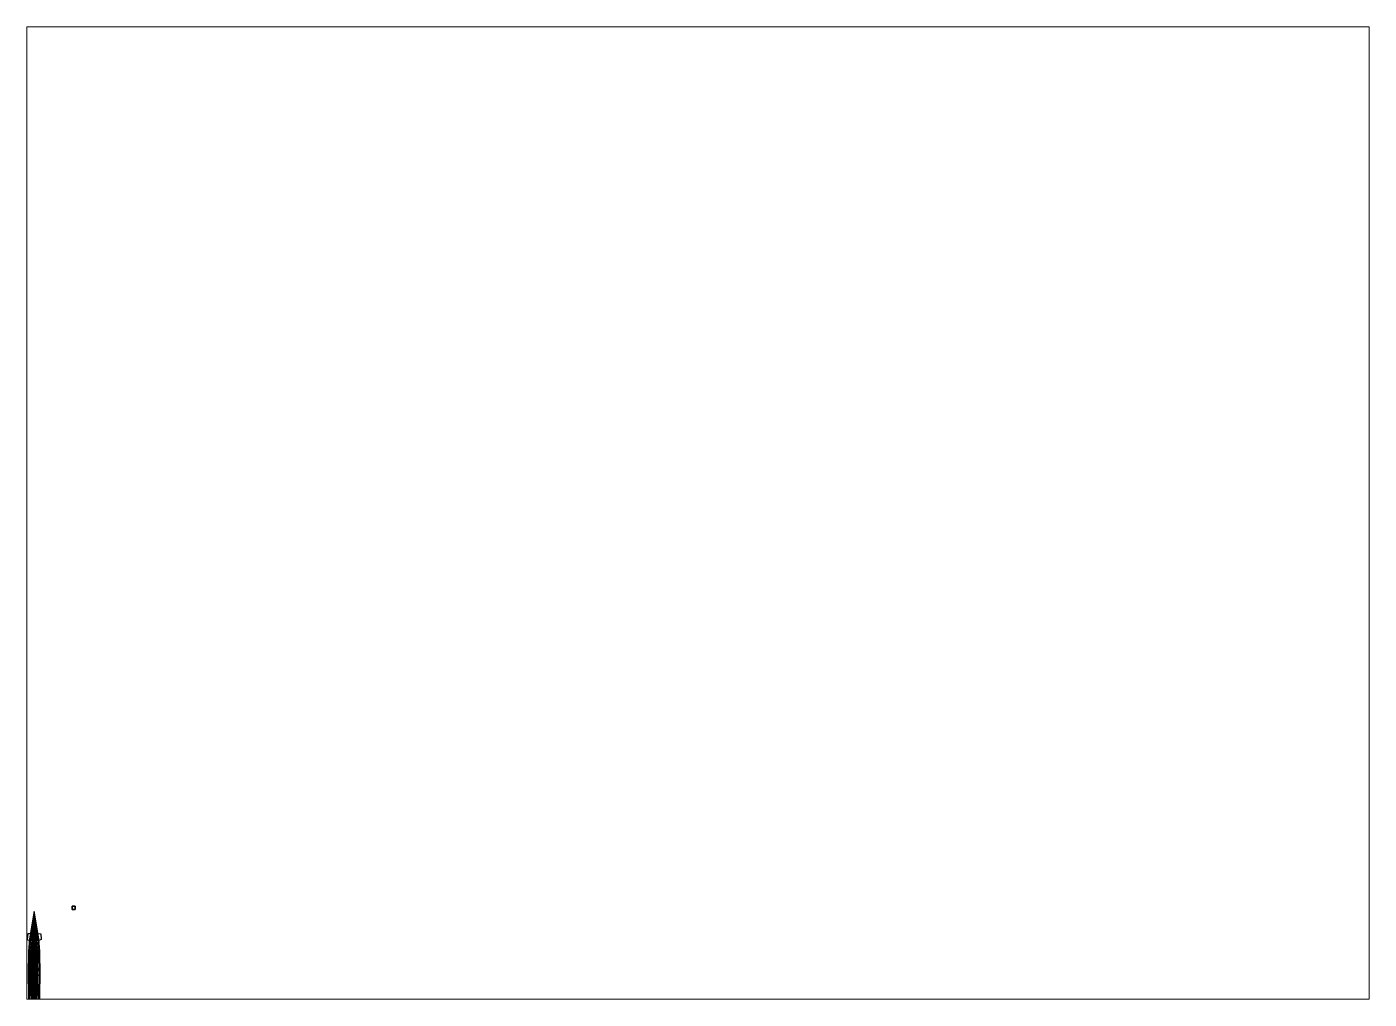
# Paper-space layout 'Layout1' of a CAD drawing. Header units: millimetres. Extents: x 28 to 251, y 20 to 181.
# The model-space entities are those that its viewports show. They can reach past a viewport. Long polylines and large blocks are cut down to what shows.
import ezdxf

# ---------------------------------------------------------------- set-up
doc = ezdxf.new("R2010")
doc.units = ezdxf.units.MM
for name, color, linetype in [('gun', 1, 'Continuous'), ('mount', 2, 'Continuous'), ('sleeve', 5, 'Continuous')]:
    doc.layers.add(name, color=color, linetype=linetype)

msp = doc.modelspace()

# ---------------------------------------------------------------- linework, layer by layer
for points in [[(-1.34, 13.85, -0.67), (-1.16, 13.85), (0, 22.03, -0.67)], [(-1.16, 13.85, -1.34), (-1.34, 13.85, -0.67), (0, 22.03, -0.67)], [(-1.16, 13.85), (-0.67, 13.85, 0.49), (0, 22.03, -0.67)], [(-0.67, 13.85, -1.83), (-1.16, 13.85, -1.34), (0, 22.03, -0.67)], [(0, 22.47, 1.12), (0, 22.03, -0.67), (-1.04, 9.81, 0.42), (-0.75, 9.81, 1.37)], [(0, 22.13, 1.42), (0, 22.47, 1.12), (-0.75, 9.81, 1.37), (-0.56, 9.81, 1.53)], [(-0.67, 13.85, 0.49), (0, 13.85, 0.67), (0, 22.03, -0.67)], [(0, 13.85, -2.01), (-0.67, 13.85, -1.83), (0, 22.03, -0.67)], [(0, 22.13, 1.42), (0, 22.13, 1.42), (-0.56, 9.81, 1.53), (0, 9.81, 1.53)], [(0.56, 9.81, 1.53), (0.75, 9.81, 1.37), (0, 22.47, 1.12), (0, 22.13, 1.42)], [(0.75, 9.81, 1.37), (1.04, 9.81, 0.42), (0, 22.03, -0.67), (0, 22.47, 1.12)], [(0, 9.81, 1.53), (0.56, 9.81, 1.53), (0, 22.13, 1.42)], [(0, 13.85, 0.67), (0.67, 13.85, 0.49), (0, 22.03, -0.67)], [(0.67, 13.85, 0.49), (1.16, 13.85), (0, 22.03, -0.67)], [(1.16, 13.85), (1.34, 13.85, -0.67), (0, 22.03, -0.67)], [(1.34, 13.85, -0.67), (1.16, 13.85, -1.34), (0, 22.03, -0.67)], [(1.16, 13.85, -1.34), (0.67, 13.85, -1.83), (0, 22.03, -0.67)], [(0.67, 13.85, -1.83), (0, 13.85, -2.01), (0, 22.03, -0.67)], [(13, 24.12, 1), (13, 24.12), (12, 24.12), (12, 24.12, 1)], [(13, 24.12), (13, 23.12), (12, 23.12), (12, 24.12)], [(12, 24.12), (12, 23.12), (12, 23.12, 1), (12, 24.12, 1)], [(12, 24.12, 1), (12, 23.12, 1), (13, 23.12, 1), (13, 24.12, 1)], [(12, 23.12, 1), (12, 23.12), (13, 23.12), (13, 23.12, 1)], [(13, 23.12, 1), (13, 23.12), (13, 24.12), (13, 24.12, 1)], [(-0.33, 17.21, 2.52), (-0.34, 17.2, 2.51), (-0.56, 11.21, 2.51), (-0.55, 11.21, 2.52)], [(-0.34, 17.2, 2.51), (-0.33, 17.19, 2.5), (-0.55, 11.21, 2.5), (-0.56, 11.21, 2.51)], [(-0.32, 17.2, 2.51), (-0.33, 17.21, 2.52), (-0.55, 11.21, 2.52), (-0.54, 11.21, 2.51)], [(-0.33, 17.19, 2.5), (-0.32, 17.2, 2.51), (-0.54, 11.21, 2.51), (-0.55, 11.21, 2.5)], [(-0.33, 17.21, 1.46), (-0.34, 17.2, 1.46), (-0.34, 17.2, 2.51), (-0.33, 17.21, 2.52)], [(-0.34, 17.2, 1.46), (-0.33, 17.19, 1.46), (-0.33, 17.19, 2.5), (-0.34, 17.2, 2.51)], [(-0.32, 17.2, 1.46), (-0.33, 17.21, 1.46), (-0.33, 17.21, 2.52), (-0.32, 17.2, 2.51)], [(-0.33, 17.19, 1.46), (-0.32, 17.2, 1.46), (-0.32, 17.2, 2.51), (-0.33, 17.19, 2.5)], [(-0.03, 17.25, 1.46), (-0.06, 17.2, 1.46), (-0.06, 17.2, 2.82), (-0.03, 17.25, 2.82)], [(-0.06, 17.2, 2.82), (0.06, 17.2, 2.82), (0.03, 17.25, 2.82), (-0.03, 17.25, 2.82)], [(-0.06, 17.2, 1.46), (-0.03, 17.15, 1.46), (-0.03, 17.15, 2.82), (-0.06, 17.2, 2.82)], [(-0.03, 17.15, 2.82), (0.03, 17.15, 2.82), (0.06, 17.2, 2.82), (-0.06, 17.2, 2.82)], [(0.03, 17.25, 1.46), (-0.03, 17.25, 1.46), (-0.03, 17.25, 2.82), (0.03, 17.25, 2.82)], [(-0.03, 17.15, 1.46), (0.03, 17.15, 1.46), (0.03, 17.15, 2.82), (-0.03, 17.15, 2.82)], [(0, 20.7, 1.43), (-0.01, 20.7, 1.42), (-0.01, 17.2, 2.77), (0, 17.2, 2.78)], [(-0.01, 20.7, 1.42), (0, 20.7, 1.41), (0, 17.2, 2.76), (-0.01, 17.2, 2.77)], [(0, 17.2, 2.78), (-0.01, 17.2, 2.77), (0.13, 3.31, 5.67), (0.14, 3.31, 5.68)], [(-0.01, 17.2, 2.77), (0, 17.2, 2.76), (0.14, 3.31, 5.66), (0.13, 3.31, 5.67)], [(0.01, 20.7, 1.42), (0, 20.7, 1.43), (0, 17.2, 2.78), (0.01, 17.2, 2.77)], [(0, 20.7, 1.41), (0.01, 20.7, 1.42), (0.01, 17.2, 2.77), (0, 17.2, 2.76)], [(0.01, 17.2, 2.77), (0, 17.2, 2.78), (0.14, 3.31, 5.68), (0.15, 3.31, 5.67)], [(0, 17.2, 2.76), (0.01, 17.2, 2.77), (0.15, 3.31, 5.67), (0.14, 3.31, 5.66)], [(0.06, 17.2, 1.46), (0.03, 17.25, 1.46), (0.03, 17.25, 2.82), (0.06, 17.2, 2.82)], [(0.03, 17.15, 1.46), (0.06, 17.2, 1.46), (0.06, 17.2, 2.82), (0.03, 17.15, 2.82)], [(-2.19, 13.64, -1.25), (-1.24, 13.22, -1.25), (-1.01, 15.47, -1.25), (-2.05, 15.44, -1.25)], [(-1.69, 9.81, -0.75), (-1.46, 9.81, 0.09), (-1.16, 13.85), (-1.34, 13.85, -0.67)], [(-1.46, 9.81, -1.59), (-1.69, 9.81, -0.75), (-1.34, 13.85, -0.67), (-1.16, 13.85, -1.34)], [(-1.46, 9.81, 0.09), (-0.84, 9.81, 0.71), (-0.67, 13.85, 0.49), (-1.16, 13.85)], [(-0.84, 9.81, -2.21), (-1.46, 9.81, -1.59), (-1.16, 13.85, -1.34), (-0.67, 13.85, -1.83)], [(-0.84, 9.81, 0.71), (0, 9.81, 0.94), (0, 13.85, 0.67), (-0.67, 13.85, 0.49)], [(0, 9.81, -2.44), (-0.84, 9.81, -2.21), (-0.67, 13.85, -1.83), (0, 13.85, -2.01)], [(0, 15.98, -1.66), (0, 14.83, -1.98), (-0.3, 9.81, -2.6), (-0.8, 9.81, -2.19)], [(0.3, 9.81, -2.6), (-0.3, 9.81, -2.6), (0, 14.83, -1.98)], [(0.8, 9.81, -2.19), (0.3, 9.81, -2.6), (0, 14.83, -1.98), (0, 15.98, -1.66)], [(0, 9.81, 0.94), (0.85, 9.81, 0.71), (0.67, 13.85, 0.49), (0, 13.85, 0.67)], [(0.85, 9.81, -2.21), (0, 9.81, -2.44), (0, 13.85, -2.01), (0.67, 13.85, -1.83)], [(0.85, 9.81, 0.71), (1.46, 9.81, 0.09), (1.16, 13.85), (0.67, 13.85, 0.49)], [(1.46, 9.81, -1.59), (0.85, 9.81, -2.21), (0.67, 13.85, -1.83), (1.16, 13.85, -1.34)], [(2.19, 13.64, -1.25), (1.24, 13.22, -1.25), (1.01, 15.47, -1.25), (2.05, 15.44, -1.25)], [(1.46, 9.81, 0.09), (1.69, 9.81, -0.75), (1.34, 13.85, -0.67), (1.16, 13.85)], [(1.69, 9.81, -0.75), (1.46, 9.81, -1.59), (1.16, 13.85, -1.34), (1.34, 13.85, -0.67)], [(-1.76, 2.28, -0.86), (-1.52, 2.28, 0.02), (-1.46, 9.81, 0.09), (-1.69, 9.81, -0.75)], [(-1.52, 2.28, -1.74), (-1.76, 2.28, -0.86), (-1.69, 9.81, -0.75), (-1.46, 9.81, -1.59)], [(-1.52, 2.28, 0.02), (-0.88, 2.28, 0.66), (-0.84, 9.81, 0.71), (-1.46, 9.81, 0.09)], [(-0.88, 2.28, -2.38), (-1.52, 2.28, -1.74), (-1.46, 9.81, -1.59), (-0.84, 9.81, -2.21)], [(-0.98, 8.54, 1.55), (-1.13, 7.97, 1.55), (0.98, 8.54, 1.55), (0.56, 8.95, 1.55)], [(-0.98, 8.54, 0.57), (-1.13, 7.97, 0.37), (-1.13, 7.97, 1.55), (-0.98, 8.54, 1.55)], [(-1.13, 7.97, 1.55), (-0.98, 7.41, 1.55), (1.13, 7.97, 1.55), (0.98, 8.54, 1.55)], [(-0.75, 9.81, 1.37), (-1.04, 9.81, 0.42), (-1.04, 2.28, 0.43), (-0.75, 2.28, 1.42)], [(-0.56, 8.95, 1.55), (-0.98, 8.54, 1.55), (0.56, 8.95, 1.55), (0, 9.1, 1.55)], [(-0.56, 8.95, 1.53), (-0.98, 8.54, 0.57), (-0.98, 8.54, 1.55), (-0.56, 8.95, 1.55)], [(0, 2.28, -2.62), (-0.88, 2.28, -2.38), (-0.84, 9.81, -2.21), (0, 9.81, -2.44)], [(-0.55, 11.21, 2.52), (-0.56, 11.21, 2.51), (-0.83, 5.22, 2.51), (-0.82, 5.22, 2.52)], [(-0.56, 11.21, 2.51), (-0.55, 11.21, 2.5), (-0.82, 5.22, 2.5), (-0.83, 5.22, 2.51)], [(-0.54, 11.21, 2.51), (-0.55, 11.21, 2.52), (-0.82, 5.22, 2.52), (-0.81, 5.22, 2.51)], [(-0.55, 11.21, 2.5), (-0.54, 11.21, 2.51), (-0.81, 5.22, 2.51), (-0.82, 5.22, 2.5)], [(-0.8, 9.81, -2.19), (-0.3, 9.81, -2.6), (-0.18, 2.28, -2.91), (-0.65, 2.28, -2.28)], [(-0.56, 9.81, 1.53), (-0.75, 9.81, 1.37), (-0.75, 2.28, 1.42), (-0.56, 2.28, 1.58)], [(-0.55, 11.22, 1.51), (-0.56, 11.21, 1.51), (-0.56, 11.21, 2.51), (-0.55, 11.22, 2.51)], [(-0.56, 11.21, 1.51), (-0.55, 11.2, 1.51), (-0.55, 11.2, 2.51), (-0.56, 11.21, 2.51)], [(0, 9.81, 1.53), (-0.56, 9.81, 1.53), (-0.56, 2.28, 1.58), (0, 2.28, 1.58)], [(0, 9.1, 1.53), (-0.56, 8.95, 1.53), (-0.56, 8.95, 1.55), (0, 9.1, 1.55)], [(-0.54, 11.21, 1.51), (-0.55, 11.22, 1.51), (-0.55, 11.22, 2.51), (-0.54, 11.21, 2.51)], [(-0.55, 11.2, 1.51), (-0.54, 11.21, 1.51), (-0.54, 11.21, 2.51), (-0.55, 11.2, 2.51)], [(0.18, 2.28, -2.91), (-0.18, 2.28, -2.91), (-0.3, 9.81, -2.6), (0.3, 9.81, -2.6)], [(0, 2.28, 1.58), (0.56, 2.28, 1.58), (0.56, 9.81, 1.53), (0, 9.81, 1.53)], [(0.88, 2.28, -2.38), (0, 2.28, -2.62), (0, 9.81, -2.44), (0.85, 9.81, -2.21)], [(0.56, 8.95, 1.53), (0, 9.1, 1.53), (0, 9.1, 1.55), (0.56, 8.95, 1.55)], [(0.65, 2.28, -2.28), (0.18, 2.28, -2.91), (0.3, 9.81, -2.6), (0.8, 9.81, -2.19)], [(0.56, 2.28, 1.58), (0.75, 2.28, 1.42), (0.75, 9.81, 1.37), (0.56, 9.81, 1.53)], [(0.98, 8.54, 0.57), (0.56, 8.95, 1.53), (0.56, 8.95, 1.55), (0.98, 8.54, 1.55)], [(0.75, 2.28, 1.42), (1.04, 2.28, 0.43), (1.04, 9.81, 0.42), (0.75, 9.81, 1.37)], [(0.88, 2.28, 0.66), (1.52, 2.28, 0.02), (1.46, 9.81, 0.09), (0.85, 9.81, 0.71)], [(1.52, 2.28, -1.74), (0.88, 2.28, -2.38), (0.85, 9.81, -2.21), (1.46, 9.81, -1.59)], [(1.13, 7.97, 0.37), (0.98, 8.54, 0.57), (0.98, 8.54, 1.55), (1.13, 7.97, 1.55)], [(1.52, 2.28, 0.02), (1.76, 2.28, -0.86), (1.69, 9.81, -0.75), (1.46, 9.81, 0.09)], [(1.76, 2.28, -0.86), (1.52, 2.28, -1.74), (1.46, 9.81, -1.59), (1.69, 9.81, -0.75)], [(-1.13, 7.97, 0.37), (-0.98, 7.41, 0.55), (-0.98, 7.41, 1.55), (-1.13, 7.97, 1.55)], [(-0.97, 5.17, 0.6), (-1.1, 4.44, 0.37), (-0.9, 4.44, 3.55), (-0.79, 5.17, 3.55)], [(-1.1, 4.44, 0.37), (-1.1, 4.08, 0.37), (-0.9, 4.08, 3.55), (-0.9, 4.44, 3.55)], [(-0.98, 7.41, 1.55), (-0.56, 6.99, 1.55), (0.98, 7.41, 1.55), (1.13, 7.97, 1.55)], [(-0.98, 7.41, 0.55), (-0.56, 6.99, 1.54), (-0.56, 6.99, 1.55), (-0.98, 7.41, 1.55)], [(-0.66, 5.77, 1.47), (-0.97, 5.17, 0.6), (-0.79, 5.17, 3.55), (-0.54, 5.72, 3.55)], [(-0.79, 5.17, 3.55), (-0.9, 4.44, 3.55), (-0.78, 4.44, 4.74), (-0.68, 5.17, 4.74)], [(-0.9, 4.44, 3.55), (-0.9, 4.08, 3.55), (-0.78, 4.08, 4.57), (-0.74, 4.44, 5.13)], [(-0.54, 5.72, 3.55), (-0.79, 5.17, 3.55), (-0.68, 5.17, 4.74), (-0.49, 5.69, 4.74)], [(-0.68, 5.17, 4.74), (-0.78, 4.44, 4.74), (-0.74, 4.44, 5.13), (-0.64, 5.17, 5.13)], [(-0.78, 4.08, 4.57), (0.78, 4.08, 4.57), (0.74, 4.44, 5.13), (-0.74, 4.44, 5.13)], [(-0.74, 4.44, 5.13), (0.74, 4.44, 5.13), (0.64, 5.17, 5.13), (-0.64, 5.17, 5.13)], [(-0.49, 5.69, 4.74), (-0.68, 5.17, 4.74), (-0.64, 5.17, 5.13), (-0.42, 5.69, 5.13)], [(-0.19, 6.36, 1.55), (-0.66, 5.77, 1.47), (-0.54, 5.72, 3.55), (-0.18, 6.25, 3.55)], [(-0.64, 5.17, 5.13), (0.64, 5.17, 5.13), (0.42, 5.69, 5.13), (-0.42, 5.69, 5.13)], [(-0.56, 6.99, 1.55), (0, 6.84, 1.55), (0.56, 6.99, 1.55), (0.98, 7.41, 1.55)], [(-0.56, 6.99, 1.54), (0, 6.84, 1.54), (0, 6.84, 1.55), (-0.56, 6.99, 1.55)], [(-0.18, 6.25, 3.55), (-0.54, 5.72, 3.55), (-0.49, 5.69, 4.74), (-0.17, 6.14, 4.74)], [(-0.17, 6.14, 4.74), (-0.49, 5.69, 4.74), (-0.42, 5.69, 5.13), (-0.17, 5.93, 5.13)], [(-0.42, 5.69, 5.13), (0.42, 5.69, 5.13), (0.17, 5.93, 5.13), (-0.17, 5.93, 5.13)], [(-0.18, 6.25, 3.55), (0, 6.25, 3.55), (0, 6.37, 1.55), (-0.19, 6.36, 1.55)], [(-0.17, 6.14, 4.74), (0, 6.14, 4.74), (0, 6.25, 3.55), (-0.18, 6.25, 3.55)], [(-0.17, 5.93, 5.13), (0, 5.93, 5.13), (0, 6.14, 4.74), (-0.17, 6.14, 4.74)], [(0, 6.84, 1.54), (0.56, 6.99, 1.54), (0.56, 6.99, 1.55), (0, 6.84, 1.55)], [(0, 6.25, 3.55), (0.18, 6.25, 3.55), (0.19, 6.36, 1.55), (0, 6.37, 1.55)], [(0, 6.14, 4.74), (0.17, 6.14, 4.74), (0.18, 6.25, 3.55), (0, 6.25, 3.55)], [(0, 5.93, 5.13), (0.17, 5.93, 5.13), (0.17, 6.14, 4.74), (0, 6.14, 4.74)], [(0.17, 6.14, 4.74), (0.49, 5.69, 4.74), (0.54, 5.72, 3.55), (0.18, 6.25, 3.55)], [(0.17, 5.93, 5.13), (0.42, 5.69, 5.13), (0.49, 5.69, 4.74), (0.17, 6.14, 4.74)], [(0.18, 6.25, 3.55), (0.54, 5.72, 3.55), (0.66, 5.77, 1.47), (0.19, 6.36, 1.55)], [(0.42, 5.69, 5.13), (0.64, 5.17, 5.13), (0.68, 5.17, 4.74), (0.49, 5.69, 4.74)], [(0.49, 5.69, 4.74), (0.68, 5.17, 4.74), (0.79, 5.17, 3.55), (0.54, 5.72, 3.55)], [(0.54, 5.72, 3.55), (0.79, 5.17, 3.55), (0.97, 5.17, 0.6), (0.66, 5.77, 1.47)], [(0.56, 6.99, 1.54), (0.98, 7.41, 0.55), (0.98, 7.41, 1.55), (0.56, 6.99, 1.55)], [(0.64, 5.17, 5.13), (0.74, 4.44, 5.13), (0.78, 4.44, 4.74), (0.68, 5.17, 4.74)], [(0.68, 5.17, 4.74), (0.78, 4.44, 4.74), (0.9, 4.44, 3.55), (0.79, 5.17, 3.55)], [(0.74, 4.44, 5.13), (0.78, 4.08, 4.57), (0.9, 4.08, 3.55), (0.9, 4.44, 3.55)], [(0.79, 5.17, 3.55), (0.9, 4.44, 3.55), (1.1, 4.44, 0.37), (0.97, 5.17, 0.6)], [(0.9, 4.44, 3.55), (0.9, 4.08, 3.55), (1.1, 4.08, 0.37), (1.1, 4.44, 0.37)], [(0.98, 7.41, 0.55), (1.13, 7.97, 0.37), (1.13, 7.97, 1.55), (0.98, 7.41, 1.55)], [(-1.72, -3.25, -0.77), (-1.49, -3.25, 0.09), (-1.52, 2.28, 0.02), (-1.76, 2.28, -0.86)], [(-1.49, -3.25, -1.63), (-1.72, -3.25, -0.77), (-1.76, 2.28, -0.86), (-1.52, 2.28, -1.74)], [(-1.49, -3.25, 0.09), (-0.86, -3.25, 0.72), (-0.88, 2.28, 0.66), (-1.52, 2.28, 0.02)], [(-0.86, -3.25, -2.26), (-1.49, -3.25, -1.63), (-1.52, 2.28, -1.74), (-0.88, 2.28, -2.38)], [(-1.1, 4.08, 0.37), (-1.01, 2.81, 0.46), (-0.77, 2.81, 3.55), (-0.9, 4.08, 3.55)], [(-0.75, 2.28, 1.42), (-1.04, 2.28, 0.43), (-1.06, -3.25, 0.42), (-0.83, -3.25, 1.41)], [(-1.01, 2.81, 0.46), (-0.8, 1.54, 1.27), (-0.51, 1.54, 3.55), (-0.77, 2.81, 3.55)], [(-0.9, 4.08, 3.55), (-0.77, 2.81, 3.55), (-0.71, 2.81, 4.57), (-0.78, 4.08, 4.57)], [(0, -3.25, -2.49), (-0.86, -3.25, -2.26), (-0.88, 2.28, -2.38), (0, 2.28, -2.62)], [(-0.56, 2.28, 1.58), (-0.75, 2.28, 1.42), (-0.83, -3.25, 1.41), (-0.56, -3.25, 1.55)], [(-0.8, 1.54, 1.27), (-0.33, 0.15, 1.55), (-0.12, 0.26, 3.55), (-0.51, 1.54, 3.55)], [(-0.71, 2.81, 4.57), (0.71, 2.81, 4.57), (0.78, 4.08, 4.57), (-0.78, 4.08, 4.57)], [(-0.51, 1.54, 3.55), (0.51, 1.54, 3.55), (0.77, 2.81, 3.55), (-0.77, 2.81, 3.55)], [(-0.77, 2.81, 3.55), (0.77, 2.81, 3.55), (0.71, 2.81, 4.57), (-0.71, 2.81, 4.57)], [(-0.65, 2.28, -2.28), (-0.18, 2.28, -2.91), (-0.25, -3.25, -2.8), (-0.62, -3.25, -2.3)], [(0.62, 3.99, 9.29), (0.62, 4.04, 9.24), (-0.62, 4.04, 9.24), (-0.62, 3.99, 9.29)], [(0.62, 4.04, 9.24), (0.62, 3.99, 9.19), (-0.62, 3.99, 9.19), (-0.62, 4.04, 9.24)], [(-0.62, 3.94, 9.24), (-0.62, 3.99, 9.29), (-0.62, 4.04, 9.24), (-0.62, 3.99, 9.19)], [(0.62, 3.99, 9.19), (0.62, 3.94, 9.24), (-0.62, 3.94, 9.24), (-0.62, 3.99, 9.19)], [(0.62, 3.94, 9.24), (0.62, 3.99, 9.29), (-0.62, 3.99, 9.29), (-0.62, 3.94, 9.24)], [(0, 2.28, 1.58), (-0.56, 2.28, 1.58), (-0.56, -3.25, 1.55), (0, -3.25, 1.57)], [(-0.12, 0.26, 3.55), (0.13, 0.26, 3.55), (0.51, 1.54, 3.55), (-0.51, 1.54, 3.55)], [(-0.33, 0.15, 1.55), (0, -0.14, 1.55), (0, 0.26, 3.55), (-0.12, 0.26, 3.55)], [(0.25, -3.25, -2.8), (-0.25, -3.25, -2.8), (-0.18, 2.28, -2.91), (0.18, 2.28, -2.91)], [(-0.07, 4.07, 4.57), (-0.1, 3.58, 4.57), (-0.06, 3.66, 5.7), (-0.06, 4, 5.7)], [(-0.06, 3.66, 5.7), (-0.1, 3.58, 4.57), (0, 3.41, 4.57), (0, 3.54, 5.7)], [(0, 4.11, 5.7), (0, 4.19, 4.57), (-0.07, 4.07, 4.57), (-0.06, 4, 5.7)], [(-0.06, 4, 5.7), (-0.06, 3.66, 5.7), (0, 3.54, 5.7), (0, 4.11, 5.7)], [(-0.03, 4.04, 5.7), (-0.06, 3.99, 5.7), (-0.06, 3.99, 9.24), (-0.03, 4.04, 9.24)], [(-0.06, 3.99, 9.24), (0.06, 3.99, 9.24), (0.03, 4.04, 9.24), (-0.03, 4.04, 9.24)], [(-0.06, 3.99, 5.7), (-0.03, 3.94, 5.7), (-0.03, 3.94, 9.24), (-0.06, 3.99, 9.24)], [(-0.03, 3.94, 9.24), (0.03, 3.94, 9.24), (0.06, 3.99, 9.24), (-0.06, 3.99, 9.24)], [(-0.03, 3.78, 5.7), (-0.06, 3.73, 5.7), (-0.06, 3.73, 7.64), (-0.03, 3.78, 7.64)], [(-0.06, 3.73, 7.64), (0.06, 3.73, 7.64), (0.03, 3.78, 7.64), (-0.03, 3.78, 7.64)], [(-0.06, 3.73, 5.7), (-0.03, 3.68, 5.7), (-0.03, 3.68, 7.64), (-0.06, 3.73, 7.64)], [(-0.03, 3.68, 7.64), (0.03, 3.68, 7.64), (0.06, 3.73, 7.64), (-0.06, 3.73, 7.64)], [(0, 4.04, 9.24), (-0.05, 3.99, 9.24), (-0.05, 3.99, 9.85), (0, 4.04, 9.85)], [(-0.05, 3.99, 9.85), (0, 3.94, 9.85), (0.05, 3.99, 9.85), (0, 4.04, 9.85)], [(-0.05, 3.99, 9.24), (0, 3.94, 9.24), (0, 3.94, 9.85), (-0.05, 3.99, 9.85)], [(0.03, 4.04, 5.7), (-0.03, 4.04, 5.7), (-0.03, 4.04, 9.24), (0.03, 4.04, 9.24)], [(-0.03, 3.94, 5.7), (0.03, 3.94, 5.7), (0.03, 3.94, 9.24), (-0.03, 3.94, 9.24)], [(0.03, 3.78, 5.7), (-0.03, 3.78, 5.7), (-0.03, 3.78, 7.64), (0.03, 3.78, 7.64)], [(-0.03, 3.68, 5.7), (0.03, 3.68, 5.7), (0.03, 3.68, 7.64), (-0.03, 3.68, 7.64)], [(0.14, 3.31, 5.68), (0.13, 3.31, 5.67), (-0.01, -16.41, 2.1), (0, -16.41, 2.11)], [(0.13, 3.31, 5.67), (0.14, 3.31, 5.66), (0, -16.41, 2.09), (-0.01, -16.41, 2.1)], [(0.06, 4, 5.7), (0.07, 4.07, 4.57), (0, 4.19, 4.57), (0, 4.11, 5.7)], [(0, 4.11, 5.7), (0, 3.54, 5.7), (0.06, 3.66, 5.7), (0.06, 4, 5.7)], [(0.05, 3.99, 9.24), (0, 4.04, 9.24), (0, 4.04, 9.85), (0.05, 3.99, 9.85)], [(0, 3.94, 9.24), (0.05, 3.99, 9.24), (0.05, 3.99, 9.85), (0, 3.94, 9.85)], [(0, 3.54, 5.7), (0, 3.41, 4.57), (0.1, 3.58, 4.57), (0.06, 3.66, 5.7)], [(0.15, 3.31, 5.67), (0.14, 3.31, 5.68), (0, -16.41, 2.11), (0.01, -16.41, 2.1)], [(0.14, 3.31, 5.66), (0.15, 3.31, 5.67), (0.01, -16.41, 2.1), (0, -16.41, 2.09)], [(0, -3.25, 1.57), (0.56, -3.25, 1.55), (0.56, 2.28, 1.58), (0, 2.28, 1.58)], [(0.86, -3.25, -2.26), (0, -3.25, -2.49), (0, 2.28, -2.62), (0.88, 2.28, -2.38)], [(0, -0.14, 1.55), (0.33, 0.15, 1.55), (0.13, 0.26, 3.55), (0, 0.26, 3.55)], [(0.06, 3.99, 5.7), (0.03, 4.04, 5.7), (0.03, 4.04, 9.24), (0.06, 3.99, 9.24)], [(0.03, 3.94, 5.7), (0.06, 3.99, 5.7), (0.06, 3.99, 9.24), (0.03, 3.94, 9.24)], [(0.06, 3.73, 5.7), (0.03, 3.78, 5.7), (0.03, 3.78, 7.64), (0.06, 3.73, 7.64)], [(0.03, 3.68, 5.7), (0.06, 3.73, 5.7), (0.06, 3.73, 7.64), (0.03, 3.68, 7.64)], [(0.06, 3.66, 5.7), (0.1, 3.58, 4.57), (0.07, 4.07, 4.57), (0.06, 4, 5.7)], [(0.11, 3.36, 4.57), (0.08, 3.31, 4.57), (0.08, 3.31, 5.84), (0.11, 3.36, 5.84)], [(0.08, 3.31, 5.84), (0.2, 3.31, 5.84), (0.17, 3.36, 5.84), (0.11, 3.36, 5.84)], [(0.08, 3.31, 4.57), (0.11, 3.26, 4.57), (0.11, 3.26, 5.84), (0.08, 3.31, 5.84)], [(0.11, 3.26, 5.84), (0.17, 3.26, 5.84), (0.2, 3.31, 5.84), (0.08, 3.31, 5.84)], [(0.17, 3.36, 4.57), (0.11, 3.36, 4.57), (0.11, 3.36, 5.84), (0.17, 3.36, 5.84)], [(0.11, 3.26, 4.57), (0.17, 3.26, 4.57), (0.17, 3.26, 5.84), (0.11, 3.26, 5.84)], [(0.51, 1.54, 3.55), (0.13, 0.26, 3.55), (0.33, 0.15, 1.55), (0.8, 1.54, 1.27)], [(0.2, 3.31, 4.57), (0.17, 3.36, 4.57), (0.17, 3.36, 5.84), (0.2, 3.31, 5.84)], [(0.17, 3.26, 4.57), (0.2, 3.31, 4.57), (0.2, 3.31, 5.84), (0.17, 3.26, 5.84)], [(0.62, -3.25, -2.3), (0.25, -3.25, -2.8), (0.18, 2.28, -2.91), (0.65, 2.28, -2.28)], [(0.77, 2.81, 3.55), (0.51, 1.54, 3.55), (0.8, 1.54, 1.27), (1.01, 2.81, 0.46)], [(0.56, -3.25, 1.55), (0.83, -3.25, 1.41), (0.75, 2.28, 1.42), (0.56, 2.28, 1.58)], [(0.62, 3.99, 9.19), (0.62, 4.04, 9.24), (0.62, 3.99, 9.29), (0.62, 3.94, 9.24)], [(0.78, 4.08, 4.57), (0.71, 2.81, 4.57), (0.77, 2.81, 3.55), (0.9, 4.08, 3.55)], [(0.83, -3.25, 1.41), (1.06, -3.25, 0.42), (1.04, 2.28, 0.43), (0.75, 2.28, 1.42)], [(0.9, 4.08, 3.55), (0.77, 2.81, 3.55), (1.01, 2.81, 0.46), (1.1, 4.08, 0.37)], [(0.86, -3.25, 0.72), (1.49, -3.25, 0.09), (1.52, 2.28, 0.02), (0.88, 2.28, 0.66)], [(1.49, -3.25, -1.63), (0.86, -3.25, -2.26), (0.88, 2.28, -2.38), (1.52, 2.28, -1.74)], [(1.49, -3.25, 0.09), (1.72, -3.25, -0.77), (1.76, 2.28, -0.86), (1.52, 2.28, 0.02)], [(1.72, -3.25, -0.77), (1.49, -3.25, -1.63), (1.52, 2.28, -1.74), (1.76, 2.28, -0.86)], [(-1.72, -5.68, -0.78), (-1.49, -5.68, 0.08), (-1.49, -3.25, 0.09), (-1.72, -3.25, -0.77)], [(-1.49, -5.68, -1.64), (-1.72, -5.68, -0.78), (-1.72, -3.25, -0.77), (-1.49, -3.25, -1.63)], [(-1.49, -5.68, 0.08), (-0.86, -5.68, 0.71), (-0.86, -3.25, 0.72), (-1.49, -3.25, 0.09)], [(-0.86, -5.68, -2.27), (-1.49, -5.68, -1.64), (-1.49, -3.25, -1.63), (-0.86, -3.25, -2.26)], [(-0.83, -3.25, 1.41), (-1.06, -3.25, 0.42), (-0.97, -5.68, 0.5), (-0.7, -5.68, 1.4)], [(0, -5.68, -2.5), (-0.86, -5.68, -2.27), (-0.86, -3.25, -2.26), (0, -3.25, -2.49)], [(-0.56, -3.25, 1.55), (-0.83, -3.25, 1.41), (-0.7, -5.68, 1.4), (-0.56, -5.68, 1.54)], [(-0.62, -3.25, -2.3), (-0.25, -3.25, -2.8), (-0.34, -5.68, -2.72), (-0.65, -5.68, -2.32)], [(-0.55, -0.59, 1.57), (-0.56, -0.6, 1.57), (-0.56, -0.6, 2.51), (-0.55, -0.59, 2.52)], [(-0.55, -0.59, 2.52), (-0.56, -0.6, 2.51), (-0.51, -6.02, 2.55), (-0.5, -6.02, 2.56)], [(-0.56, -0.6, 1.57), (-0.55, -0.61, 1.57), (-0.55, -0.61, 2.5), (-0.56, -0.6, 2.51)], [(-0.56, -0.6, 2.51), (-0.55, -0.61, 2.5), (-0.5, -6.02, 2.54), (-0.51, -6.02, 2.55)], [(0, -3.25, 1.57), (-0.56, -3.25, 1.55), (-0.56, -5.68, 1.54), (0, -5.68, 1.56)], [(-0.54, -0.6, 1.57), (-0.55, -0.59, 1.57), (-0.55, -0.59, 2.52), (-0.54, -0.6, 2.51)], [(-0.54, -0.6, 2.51), (-0.55, -0.59, 2.52), (-0.5, -6.02, 2.56), (-0.49, -6.02, 2.55)], [(-0.55, -0.61, 1.57), (-0.54, -0.6, 1.57), (-0.54, -0.6, 2.51), (-0.55, -0.61, 2.5)], [(-0.55, -0.61, 2.5), (-0.54, -0.6, 2.51), (-0.49, -6.02, 2.55), (-0.5, -6.02, 2.54)], [(0.34, -5.68, -2.72), (-0.34, -5.68, -2.72), (-0.25, -3.25, -2.8), (0.25, -3.25, -2.8)], [(0, -5.68, 1.56), (0.56, -5.68, 1.54), (0.56, -3.25, 1.55), (0, -3.25, 1.57)], [(0.86, -5.68, -2.27), (0, -5.68, -2.5), (0, -3.25, -2.49), (0.86, -3.25, -2.26)], [(0.65, -5.68, -2.32), (0.34, -5.68, -2.72), (0.25, -3.25, -2.8), (0.62, -3.25, -2.3)], [(0.56, -5.68, 1.54), (0.7, -5.68, 1.4), (0.83, -3.25, 1.41), (0.56, -3.25, 1.55)], [(0.7, -5.68, 1.4), (0.97, -5.68, 0.5), (1.06, -3.25, 0.42), (0.83, -3.25, 1.41)], [(0.86, -5.68, 0.71), (1.49, -5.68, 0.08), (1.49, -3.25, 0.09), (0.86, -3.25, 0.72)], [(1.49, -5.68, -1.64), (0.86, -5.68, -2.27), (0.86, -3.25, -2.26), (1.49, -3.25, -1.63)], [(1.49, -5.68, 0.08), (1.72, -5.68, -0.78), (1.72, -3.25, -0.77), (1.49, -3.25, 0.09)], [(1.72, -5.68, -0.78), (1.49, -5.68, -1.64), (1.49, -3.25, -1.63), (1.72, -3.25, -0.77)], [(-1.32, -14.82, -0.51), (-1.14, -14.82, 0.15), (-1.49, -5.68, 0.08), (-1.72, -5.68, -0.78)], [(-1.14, -14.82, -1.17), (-1.32, -14.82, -0.51), (-1.72, -5.68, -0.78), (-1.49, -5.68, -1.64)], [(-1.14, -14.82, 0.15), (-0.66, -14.82, 0.63), (-0.86, -5.68, 0.71), (-1.49, -5.68, 0.08)], [(-0.66, -14.82, -1.65), (-1.14, -14.82, -1.17), (-1.49, -5.68, -1.64), (-0.86, -5.68, -2.27)], [(-0.7, -5.68, 1.4), (-0.97, -5.68, 0.5), (-0.97, -14.1, 0.32), (-0.7, -14.1, 1.4)], [(0, -14.82, -1.83), (-0.66, -14.82, -1.65), (-0.86, -5.68, -2.27), (0, -5.68, -2.5)], [(-0.56, -5.68, 1.54), (-0.7, -5.68, 1.4), (-0.7, -14.1, 1.4), (-0.56, -14.1, 1.54)], [(-0.65, -5.68, -2.32), (-0.34, -5.68, -2.72), (0, -14.5, -1.93), (0, -14.82, -1.83)], [(0, -5.68, 1.56), (-0.56, -5.68, 1.54), (-0.56, -14.1, 1.54), (0, -14.1, 1.56)], [(-0.5, -6.01, 1.55), (-0.51, -6.02, 1.55), (-0.51, -6.02, 2.55), (-0.5, -6.01, 2.55)], [(-0.51, -6.02, 1.55), (-0.5, -6.03, 1.55), (-0.5, -6.03, 2.55), (-0.51, -6.02, 2.55)], [(-0.5, -6.02, 2.56), (-0.51, -6.02, 2.55), (-0.51, -13.85, 2.3), (-0.5, -13.86, 2.31)], [(-0.51, -6.02, 2.55), (-0.5, -6.02, 2.54), (-0.5, -13.84, 2.29), (-0.51, -13.85, 2.3)], [(-0.49, -6.02, 1.55), (-0.5, -6.01, 1.55), (-0.5, -6.01, 2.55), (-0.49, -6.02, 2.55)], [(-0.5, -6.03, 1.55), (-0.49, -6.02, 1.55), (-0.49, -6.02, 2.55), (-0.5, -6.03, 2.55)], [(-0.49, -6.02, 2.55), (-0.5, -6.02, 2.56), (-0.5, -13.86, 2.31), (-0.49, -13.85, 2.3)], [(-0.5, -6.02, 2.54), (-0.49, -6.02, 2.55), (-0.49, -13.85, 2.3), (-0.5, -13.84, 2.29)], [(0, -14.5, -1.93), (0, -14.5, -1.93), (-0.34, -5.68, -2.72), (0.34, -5.68, -2.72)], [(0, -14.1, 1.56), (0.56, -14.1, 1.54), (0.56, -5.68, 1.54), (0, -5.68, 1.56)], [(0, -14.82, -1.83), (0, -14.5, -1.93), (0.34, -5.68, -2.72), (0.65, -5.68, -2.32)], [(0.66, -14.82, -1.65), (0, -14.82, -1.83), (0, -5.68, -2.5), (0.86, -5.68, -2.27)], [(0.56, -14.1, 1.54), (0.7, -14.1, 1.4), (0.7, -5.68, 1.4), (0.56, -5.68, 1.54)], [(0.66, -14.82, 0.63), (1.14, -14.82, 0.15), (1.49, -5.68, 0.08), (0.86, -5.68, 0.71)], [(1.14, -14.82, -1.17), (0.66, -14.82, -1.65), (0.86, -5.68, -2.27), (1.49, -5.68, -1.64)], [(0.7, -14.1, 1.4), (0.97, -14.1, 0.32), (0.97, -5.68, 0.5), (0.7, -5.68, 1.4)], [(1.14, -14.82, 0.15), (1.32, -14.82, -0.51), (1.72, -5.68, -0.78), (1.49, -5.68, 0.08)], [(1.32, -14.82, -0.51), (1.14, -14.82, -1.17), (1.49, -5.68, -1.64), (1.72, -5.68, -0.78)]]:
    msp.add_3dface(points)
at = {"layer": 'gun'}
for points in [[(-0.02, 9.39, 3), (-0.04, 9.39, 2.97), (-0.06, 8.05, 2.97), (-0.03, 8.05, 3.02)], [(-0.04, 9.39, 2.97), (-0.02, 9.39, 2.94), (-0.03, 8.05, 2.92), (-0.06, 8.05, 2.97)], [(0.04, 9.39, 2.97), (-0.04, 9.39, 2.97), (-0.02, 9.39, 3), (0.02, 9.39, 3)], [(0.02, 9.39, 2.94), (-0.02, 9.39, 2.94), (-0.04, 9.39, 2.97), (0.04, 9.39, 2.97)], [(0.02, 9.39, 3), (-0.02, 9.39, 3), (-0.03, 8.05, 3.02), (0.03, 8.05, 3.02)], [(-0.02, 9.39, 2.94), (0.02, 9.39, 2.94), (0.03, 8.05, 2.92), (-0.03, 8.05, 2.92)], [(0.04, 9.39, 2.97), (0.02, 9.39, 3), (0.03, 8.05, 3.02), (0.06, 8.05, 2.97)], [(0.02, 9.39, 2.94), (0.04, 9.39, 2.97), (0.06, 8.05, 2.97), (0.03, 8.05, 2.92)], [(-0.09, 7.06, 2.77), (-0.09, 6.94, 2.77), (-0.09, 6.94, 3.03), (-0.09, 7.06, 3.03)], [(0.09, 7.06, 3.03), (0.09, 7.06, 2.77), (-0.09, 7.06, 2.77), (-0.09, 7.06, 3.03)], [(0.09, 7.06, 2.77), (0.09, 6.94, 2.77), (-0.09, 6.94, 2.77), (-0.09, 7.06, 2.77)], [(0.07, 7.16, 3.16), (0.07, 7.16, 2.77), (-0.07, 7.16, 2.77), (-0.07, 7.16, 3.16)], [(-0.07, 7.16, 2.77), (-0.07, 7.06, 2.77), (-0.07, 7.06, 3.16), (-0.07, 7.16, 3.16)], [(0.07, 7.16, 2.77), (0.07, 7.06, 2.77), (-0.07, 7.06, 2.77), (-0.07, 7.16, 2.77)], [(-0.07, 7.16, 3.16), (-0.07, 7.06, 3.16), (0.07, 7.06, 3.16), (0.07, 7.16, 3.16)], [(-0.07, 7.06, 3.16), (-0.07, 7.06, 3.03), (0.07, 7.06, 3.03), (0.07, 7.06, 3.16)], [(-0.03, 8.05, 3.02), (-0.06, 8.05, 2.97), (-0.06, 7.16, 2.97), (-0.03, 7.16, 3.02)], [(-0.06, 8.05, 2.97), (-0.03, 8.05, 2.92), (-0.03, 7.16, 2.92), (-0.06, 7.16, 2.97)], [(0.03, 8.05, 3.02), (-0.03, 8.05, 3.02), (-0.03, 7.16, 3.02), (0.03, 7.16, 3.02)], [(-0.03, 8.05, 2.92), (0.03, 8.05, 2.92), (0.03, 7.16, 2.92), (-0.03, 7.16, 2.92)], [(0, 7.91, 2.88), (-0.03, 7.91, 2.85), (-0.03, 7.16, 2.85), (0, 7.16, 2.88)], [(-0.03, 7.91, 2.85), (0, 7.91, 2.82), (0, 7.16, 2.82), (-0.03, 7.16, 2.85)], [(0, 7.91, 3.12), (-0.03, 7.91, 3.09), (-0.03, 7.16, 3.09), (0, 7.16, 3.12)], [(-0.03, 7.91, 3.09), (0, 7.91, 3.06), (0, 7.16, 3.06), (-0.03, 7.16, 3.09)], [(0.03, 7.91, 2.85), (0, 7.91, 2.88), (0, 7.16, 2.88), (0.03, 7.16, 2.85)], [(0, 7.91, 2.82), (0.03, 7.91, 2.85), (0.03, 7.16, 2.85), (0, 7.16, 2.82)], [(0.03, 7.91, 3.09), (0, 7.91, 3.12), (0, 7.16, 3.12), (0.03, 7.16, 3.09)], [(0, 7.91, 3.06), (0.03, 7.91, 3.09), (0.03, 7.16, 3.09), (0, 7.16, 3.06)], [(0.06, 8.05, 2.97), (0.03, 8.05, 3.02), (0.03, 7.16, 3.02), (0.06, 7.16, 2.97)], [(0.03, 8.05, 2.92), (0.06, 8.05, 2.97), (0.06, 7.16, 2.97), (0.03, 7.16, 2.92)], [(0.07, 7.06, 3.16), (0.07, 7.06, 2.77), (0.07, 7.16, 2.77), (0.07, 7.16, 3.16)], [(0.09, 6.94, 3.03), (0.09, 6.94, 2.77), (0.09, 7.06, 2.77), (0.09, 7.06, 3.03)]]:
    msp.add_3dface(points, dxfattribs=at)
at = {"layer": 'mount'}
for points in [[(-0.16, 8.06, 1.87), (-0.32, 7.78, 1.87), (-0.26, 7.78, 1.94), (-0.13, 8.01, 1.94)], [(-0.16, 8.06, 1.56), (-0.32, 7.78, 1.56), (-0.32, 7.78, 1.87), (-0.16, 8.06, 1.87)], [(-0.32, 7.78, 1.87), (-0.16, 7.5, 1.87), (-0.13, 7.55, 1.94), (-0.26, 7.78, 1.94)], [(-0.32, 7.78, 1.56), (-0.16, 7.5, 1.56), (-0.16, 7.5, 1.87), (-0.32, 7.78, 1.87)], [(-0.13, 8.01, 1.94), (-0.26, 7.78, 1.94), (-0.19, 7.78, 2.35), (-0.1, 7.94, 2.35)], [(-0.26, 7.78, 1.94), (-0.13, 7.55, 1.94), (-0.1, 7.62, 2.35), (-0.19, 7.78, 2.35)], [(-0.1, 7.95, 2.38), (-0.2, 7.78, 2.38), (-0.2, 7.78, 2.61), (-0.1, 7.95, 2.61)], [(-0.1, 7.94, 2.35), (-0.19, 7.78, 2.35), (-0.2, 7.78, 2.38), (-0.1, 7.95, 2.38)], [(-0.2, 7.78, 2.61), (-0.1, 7.61, 2.61), (0.1, 7.61, 2.61), (-0.1, 7.95, 2.61)], [(-0.2, 7.78, 2.38), (-0.1, 7.61, 2.38), (-0.1, 7.61, 2.61), (-0.2, 7.78, 2.61)], [(-0.19, 7.78, 2.35), (-0.1, 7.62, 2.35), (-0.1, 7.61, 2.38), (-0.2, 7.78, 2.38)], [(0.16, 8.06, 1.87), (-0.16, 8.06, 1.87), (-0.13, 8.01, 1.94), (0.13, 8.01, 1.94)], [(0.16, 8.06, 1.56), (-0.16, 8.06, 1.56), (-0.16, 8.06, 1.87), (0.16, 8.06, 1.87)], [(-0.16, 7.5, 1.87), (0.16, 7.5, 1.87), (0.13, 7.55, 1.94), (-0.13, 7.55, 1.94)], [(-0.16, 7.5, 1.56), (0.16, 7.5, 1.56), (0.16, 7.5, 1.87), (-0.16, 7.5, 1.87)], [(-0.09, 7.53, 3.03), (-0.09, 7.95, 2.61), (-0.15, 7.95, 2.61), (-0.15, 7.53, 3.03)], [(-0.15, 7.95, 2.61), (-0.15, 7.61, 2.61), (-0.15, 7.43, 2.93), (-0.15, 7.53, 3.03)], [(-0.09, 7.95, 2.61), (-0.09, 7.61, 2.61), (-0.15, 7.61, 2.61), (-0.15, 7.95, 2.61)], [(-0.15, 7.43, 2.93), (-0.15, 7.61, 2.61), (-0.09, 7.61, 2.61), (-0.09, 7.43, 2.93)], [(-0.15, 7.53, 3.03), (-0.15, 7.43, 2.93), (-0.15, 7.43, 3), (-0.15, 7.46, 3.03)], [(-0.09, 7.46, 3.03), (-0.09, 7.53, 3.03), (-0.15, 7.53, 3.03), (-0.15, 7.46, 3.03)], [(-0.15, 7.46, 3.03), (-0.15, 7.43, 3), (-0.09, 7.43, 3), (-0.09, 7.46, 3.03)], [(-0.15, 7.43, 3), (-0.15, 7.43, 2.93), (-0.09, 7.43, 2.93), (-0.09, 7.43, 3)], [(0.13, 8.01, 1.94), (-0.13, 8.01, 1.94), (-0.1, 7.94, 2.35), (0.09, 7.94, 2.35)], [(-0.13, 7.55, 1.94), (0.13, 7.55, 1.94), (0.09, 7.62, 2.35), (-0.1, 7.62, 2.35)], [(0.1, 7.95, 2.38), (-0.1, 7.95, 2.38), (-0.1, 7.95, 2.61), (0.1, 7.95, 2.61)], [(0.09, 7.94, 2.35), (-0.1, 7.94, 2.35), (-0.1, 7.95, 2.38), (0.1, 7.95, 2.38)], [(-0.1, 7.95, 2.61), (0.1, 7.61, 2.61), (0.2, 7.78, 2.61), (0.1, 7.95, 2.61)], [(-0.1, 7.62, 2.35), (0.09, 7.62, 2.35), (0.1, 7.61, 2.38), (-0.1, 7.61, 2.38)], [(-0.1, 7.61, 2.38), (0.1, 7.61, 2.38), (0.1, 7.61, 2.61), (-0.1, 7.61, 2.61)], [(-0.09, 7.43, 2.93), (-0.09, 7.61, 2.61), (-0.09, 7.95, 2.61), (-0.09, 7.53, 3.03)], [(-0.09, 7.43, 3), (-0.09, 7.43, 2.93), (-0.09, 7.53, 3.03), (-0.09, 7.46, 3.03)], [(0.28, 7.94, 2.66), (0.28, 7.97, 2.62), (0.08, 7.97, 2.62), (0.08, 7.94, 2.66)], [(0.28, 7.97, 2.62), (0.28, 7.94, 2.58), (0.08, 7.94, 2.58), (0.08, 7.97, 2.62)], [(0.08, 7.89, 2.66), (0.08, 7.94, 2.66), (0.08, 7.97, 2.62), (0.08, 7.87, 2.62)], [(0.08, 7.87, 2.62), (0.08, 7.97, 2.62), (0.08, 7.94, 2.58), (0.08, 7.89, 2.58)], [(0.28, 7.89, 2.66), (0.28, 7.94, 2.66), (0.08, 7.94, 2.66), (0.08, 7.89, 2.66)], [(0.28, 7.94, 2.58), (0.28, 7.89, 2.58), (0.08, 7.89, 2.58), (0.08, 7.94, 2.58)], [(0.28, 7.87, 2.62), (0.28, 7.89, 2.66), (0.08, 7.89, 2.66), (0.08, 7.87, 2.62)], [(0.28, 7.89, 2.58), (0.28, 7.87, 2.62), (0.08, 7.87, 2.62), (0.08, 7.89, 2.58)], [(0.08, 7.48, 2.51), (0.16, 7.48, 2.65), (0.16, 7.51, 2.65), (0.08, 7.51, 2.51)], [(0.16, 7.48, 2.37), (0.08, 7.48, 2.51), (0.08, 7.51, 2.51), (0.16, 7.51, 2.37)], [(0.16, 7.51, 2.65), (0.32, 7.51, 2.65), (0.4, 7.51, 2.51), (0.08, 7.51, 2.51)], [(0.08, 7.51, 2.51), (0.4, 7.51, 2.51), (0.32, 7.51, 2.37), (0.16, 7.51, 2.37)], [(0.08, 7.48, 2.51), (0.4, 7.48, 2.51), (0.32, 7.48, 2.65), (0.16, 7.48, 2.65)], [(0.16, 7.48, 2.37), (0.32, 7.48, 2.37), (0.4, 7.48, 2.51), (0.08, 7.48, 2.51)], [(0.09, 7.95, 2.61), (0.09, 7.61, 2.61), (0.09, 7.43, 2.93), (0.09, 7.53, 3.03)], [(0.15, 7.53, 3.03), (0.15, 7.95, 2.61), (0.09, 7.95, 2.61), (0.09, 7.53, 3.03)], [(0.15, 7.95, 2.61), (0.15, 7.61, 2.61), (0.09, 7.61, 2.61), (0.09, 7.95, 2.61)], [(0.09, 7.62, 2.35), (0.19, 7.78, 2.35), (0.2, 7.78, 2.38), (0.1, 7.61, 2.38)], [(0.13, 7.55, 1.94), (0.26, 7.78, 1.94), (0.19, 7.78, 2.35), (0.09, 7.62, 2.35)], [(0.09, 7.43, 2.93), (0.09, 7.61, 2.61), (0.15, 7.61, 2.61), (0.15, 7.43, 2.93)], [(0.15, 7.46, 3.03), (0.15, 7.53, 3.03), (0.09, 7.53, 3.03), (0.09, 7.46, 3.03)], [(0.09, 7.53, 3.03), (0.09, 7.43, 2.93), (0.09, 7.43, 3), (0.09, 7.46, 3.03)], [(0.09, 7.46, 3.03), (0.09, 7.43, 3), (0.15, 7.43, 3), (0.15, 7.46, 3.03)], [(0.09, 7.43, 3), (0.09, 7.43, 2.93), (0.15, 7.43, 2.93), (0.15, 7.43, 3)], [(0.26, 7.78, 1.94), (0.13, 8.01, 1.94), (0.09, 7.94, 2.35), (0.19, 7.78, 2.35)], [(0.2, 7.78, 2.38), (0.1, 7.95, 2.38), (0.1, 7.95, 2.61), (0.2, 7.78, 2.61)], [(0.19, 7.78, 2.35), (0.09, 7.94, 2.35), (0.1, 7.95, 2.38), (0.2, 7.78, 2.38)], [(0.1, 7.61, 2.38), (0.2, 7.78, 2.38), (0.2, 7.78, 2.61), (0.1, 7.61, 2.61)], [(0.32, 7.78, 1.87), (0.16, 8.06, 1.87), (0.13, 8.01, 1.94), (0.26, 7.78, 1.94)], [(0.16, 7.5, 1.87), (0.32, 7.78, 1.87), (0.26, 7.78, 1.94), (0.13, 7.55, 1.94)], [(0.15, 7.43, 2.93), (0.15, 7.61, 2.61), (0.15, 7.95, 2.61), (0.15, 7.53, 3.03)], [(0.15, 7.43, 3), (0.15, 7.43, 2.93), (0.15, 7.53, 3.03), (0.15, 7.46, 3.03)], [(0.32, 7.78, 1.56), (0.16, 8.06, 1.56), (0.16, 8.06, 1.87), (0.32, 7.78, 1.87)], [(0.16, 7.5, 1.56), (0.32, 7.78, 1.56), (0.32, 7.78, 1.87), (0.16, 7.5, 1.87)], [(0.16, 7.48, 2.65), (0.32, 7.48, 2.65), (0.32, 7.51, 2.65), (0.16, 7.51, 2.65)], [(0.32, 7.48, 2.37), (0.16, 7.48, 2.37), (0.16, 7.51, 2.37), (0.32, 7.51, 2.37)], [(0.26, 7.81, 2.47), (0.21, 7.81, 2.47), (0.19, 7.81, 2.51), (0.29, 7.81, 2.51)], [(0.29, 7.81, 2.51), (0.19, 7.81, 2.51), (0.21, 7.81, 2.55), (0.26, 7.81, 2.55)], [(0.19, 7.81, 2.51), (0.21, 7.81, 2.47), (0.21, 7.61, 2.47), (0.19, 7.61, 2.51)], [(0.21, 7.81, 2.55), (0.19, 7.81, 2.51), (0.19, 7.61, 2.51), (0.21, 7.61, 2.55)], [(0.29, 7.61, 2.51), (0.19, 7.61, 2.51), (0.21, 7.61, 2.47), (0.26, 7.61, 2.47)], [(0.26, 7.61, 2.55), (0.21, 7.61, 2.55), (0.19, 7.61, 2.51), (0.29, 7.61, 2.51)], [(0.21, 7.81, 2.47), (0.26, 7.81, 2.47), (0.26, 7.61, 2.47), (0.21, 7.61, 2.47)], [(0.26, 7.81, 2.55), (0.21, 7.81, 2.55), (0.21, 7.61, 2.55), (0.26, 7.61, 2.55)], [(0.22, 7.51, 2.51), (0.24, 7.51, 2.53), (0.24, 7.61, 2.53), (0.22, 7.61, 2.51)], [(0.24, 7.51, 2.49), (0.22, 7.51, 2.51), (0.22, 7.61, 2.51), (0.24, 7.61, 2.49)], [(0.22, 7.38, 2.61), (0.24, 7.38, 2.63), (0.24, 7.48, 2.63), (0.22, 7.48, 2.61)], [(0.24, 7.38, 2.59), (0.22, 7.38, 2.61), (0.22, 7.48, 2.61), (0.24, 7.48, 2.59)], [(0.22, 7.38, 2.61), (0.24, 7.38, 2.59), (0.26, 7.38, 2.61), (0.24, 7.38, 2.63)], [(0.24, 7.51, 2.53), (0.26, 7.51, 2.51), (0.26, 7.61, 2.51), (0.24, 7.61, 2.53)], [(0.26, 7.51, 2.51), (0.24, 7.51, 2.49), (0.24, 7.61, 2.49), (0.26, 7.61, 2.51)], [(0.24, 7.38, 2.63), (0.26, 7.38, 2.61), (0.26, 7.48, 2.61), (0.24, 7.48, 2.63)], [(0.26, 7.38, 2.61), (0.24, 7.38, 2.59), (0.24, 7.48, 2.59), (0.26, 7.48, 2.61)], [(0.26, 7.81, 2.47), (0.29, 7.81, 2.51), (0.29, 7.61, 2.51), (0.26, 7.61, 2.47)], [(0.29, 7.81, 2.51), (0.26, 7.81, 2.55), (0.26, 7.61, 2.55), (0.29, 7.61, 2.51)], [(0.28, 7.87, 2.62), (0.28, 7.97, 2.62), (0.28, 7.94, 2.66), (0.28, 7.89, 2.66)], [(0.28, 7.89, 2.58), (0.28, 7.94, 2.58), (0.28, 7.97, 2.62), (0.28, 7.87, 2.62)], [(0.36, 7.92, 2.64), (0.36, 7.94, 2.62), (0.28, 7.94, 2.62), (0.28, 7.92, 2.64)], [(0.36, 7.94, 2.62), (0.36, 7.92, 2.6), (0.28, 7.92, 2.6), (0.28, 7.94, 2.62)], [(0.36, 7.9, 2.62), (0.36, 7.92, 2.64), (0.28, 7.92, 2.64), (0.28, 7.9, 2.62)], [(0.36, 7.92, 2.6), (0.36, 7.9, 2.62), (0.28, 7.9, 2.62), (0.28, 7.92, 2.6)], [(0.32, 7.48, 2.65), (0.4, 7.48, 2.51), (0.4, 7.51, 2.51), (0.32, 7.51, 2.65)], [(0.4, 7.48, 2.51), (0.32, 7.48, 2.37), (0.32, 7.51, 2.37), (0.4, 7.51, 2.51)], [(0.39, 8, 2.76), (0.39, 8.08, 2.62), (0.36, 8.08, 2.62), (0.36, 8, 2.76)], [(0.39, 8.08, 2.62), (0.39, 8, 2.48), (0.36, 8, 2.48), (0.36, 8.08, 2.62)], [(0.36, 7.84, 2.76), (0.36, 8, 2.76), (0.36, 8.08, 2.62), (0.36, 7.76, 2.62)], [(0.36, 7.76, 2.62), (0.36, 8.08, 2.62), (0.36, 8, 2.48), (0.36, 7.84, 2.48)], [(0.39, 7.84, 2.76), (0.39, 8, 2.76), (0.36, 8, 2.76), (0.36, 7.84, 2.76)], [(0.39, 8, 2.48), (0.39, 7.84, 2.48), (0.36, 7.84, 2.48), (0.36, 8, 2.48)], [(0.39, 7.76, 2.62), (0.39, 7.84, 2.76), (0.36, 7.84, 2.76), (0.36, 7.76, 2.62)], [(0.39, 7.84, 2.48), (0.39, 7.76, 2.62), (0.36, 7.76, 2.62), (0.36, 7.84, 2.48)], [(0.39, 7.76, 2.62), (0.39, 8.08, 2.62), (0.39, 8, 2.76), (0.39, 7.84, 2.76)], [(0.39, 7.84, 2.48), (0.39, 8, 2.48), (0.39, 8.08, 2.62), (0.39, 7.76, 2.62)], [(0.49, 7.92, 2.74), (0.49, 7.94, 2.72), (0.39, 7.94, 2.72), (0.39, 7.92, 2.74)], [(0.49, 7.94, 2.72), (0.49, 7.92, 2.7), (0.39, 7.92, 2.7), (0.39, 7.94, 2.72)], [(0.49, 7.9, 2.72), (0.49, 7.92, 2.74), (0.39, 7.92, 2.74), (0.39, 7.9, 2.72)], [(0.49, 7.92, 2.7), (0.49, 7.9, 2.72), (0.39, 7.9, 2.72), (0.39, 7.92, 2.7)], [(0.49, 7.9, 2.72), (0.49, 7.92, 2.7), (0.49, 7.94, 2.72), (0.49, 7.92, 2.74)]]:
    msp.add_3dface(points, dxfattribs=at)
at = {"layer": 'sleeve'}
for points in [[(0.24, 7.52, 2.99), (0.24, 7.53, 2.96), (-0.24, 7.53, 2.96), (-0.24, 7.52, 2.99)], [(0.24, 7.53, 2.96), (0.24, 7.52, 2.93), (-0.24, 7.52, 2.93), (-0.24, 7.53, 2.96)], [(-0.24, 7.49, 2.99), (-0.24, 7.52, 2.99), (-0.24, 7.53, 2.96), (-0.24, 7.47, 2.96)], [(-0.24, 7.47, 2.96), (-0.24, 7.53, 2.96), (-0.24, 7.52, 2.93), (-0.24, 7.49, 2.93)], [(0.24, 7.49, 2.99), (0.24, 7.52, 2.99), (-0.24, 7.52, 2.99), (-0.24, 7.49, 2.99)], [(0.24, 7.52, 2.93), (0.24, 7.49, 2.93), (-0.24, 7.49, 2.93), (-0.24, 7.52, 2.93)], [(0.24, 7.47, 2.96), (0.24, 7.49, 2.99), (-0.24, 7.49, 2.99), (-0.24, 7.47, 2.96)], [(0.24, 7.49, 2.93), (0.24, 7.47, 2.96), (-0.24, 7.47, 2.96), (-0.24, 7.49, 2.93)], [(0.07, 7.79, 3.16), (0.07, 7.79, 2.77), (-0.07, 7.79, 2.77), (-0.07, 7.79, 3.16)], [(-0.07, 7.79, 2.77), (-0.07, 7.4, 2.77), (-0.07, 7.4, 3.16), (-0.07, 7.79, 3.16)], [(0.07, 7.79, 2.77), (0.07, 7.4, 2.77), (-0.07, 7.4, 2.77), (-0.07, 7.79, 2.77)], [(-0.07, 7.79, 3.16), (-0.07, 7.4, 3.16), (0.07, 7.4, 3.16), (0.07, 7.79, 3.16)], [(-0.07, 7.4, 3.16), (-0.07, 7.4, 2.77), (0.07, 7.4, 2.77), (0.07, 7.4, 3.16)], [(-0.03, 8.04, 2.89), (-0.05, 8.04, 2.85), (-0.05, 7.17, 2.85), (-0.03, 7.17, 2.89)], [(-0.05, 8.04, 2.85), (-0.03, 8.04, 2.81), (-0.03, 7.17, 2.81), (-0.05, 7.17, 2.85)], [(0.02, 8.04, 2.81), (-0.03, 8.04, 2.81), (-0.05, 8.04, 2.85), (0.05, 8.04, 2.85)], [(0.05, 8.04, 2.85), (-0.05, 8.04, 2.85), (-0.03, 8.04, 2.89), (0.02, 8.04, 2.89)], [(-0.03, 7.95, 3.13), (-0.05, 7.95, 3.09), (-0.05, 7.17, 3.09), (-0.03, 7.17, 3.13)], [(-0.05, 7.95, 3.09), (-0.03, 7.95, 3.05), (-0.03, 7.17, 3.05), (-0.05, 7.17, 3.09)], [(0.05, 7.95, 3.09), (-0.05, 7.95, 3.09), (-0.03, 7.95, 3.13), (0.02, 7.95, 3.13)], [(0.02, 7.95, 3.05), (-0.03, 7.95, 3.05), (-0.05, 7.95, 3.09), (0.05, 7.95, 3.09)], [(0.02, 7.17, 3.13), (-0.03, 7.17, 3.13), (-0.05, 7.17, 3.09), (0.05, 7.17, 3.09)], [(0.05, 7.17, 3.09), (-0.05, 7.17, 3.09), (-0.03, 7.17, 3.05), (0.02, 7.17, 3.05)], [(0.05, 7.17, 2.85), (-0.05, 7.17, 2.85), (-0.03, 7.17, 2.81), (0.02, 7.17, 2.81)], [(0.02, 7.17, 2.89), (-0.03, 7.17, 2.89), (-0.05, 7.17, 2.85), (0.05, 7.17, 2.85)], [(-0.03, 8.04, 2.81), (0.02, 8.04, 2.81), (0.02, 7.17, 2.81), (-0.03, 7.17, 2.81)], [(-0.03, 7.95, 3.05), (0.02, 7.95, 3.05), (0.02, 7.17, 3.05), (-0.03, 7.17, 3.05)], [(0.02, 8.04, 2.89), (-0.03, 8.04, 2.89), (-0.03, 7.17, 2.89), (0.02, 7.17, 2.89)], [(0.02, 7.95, 3.13), (-0.03, 7.95, 3.13), (-0.03, 7.17, 3.13), (0.02, 7.17, 3.13)], [(0.02, 8.04, 2.81), (0.05, 8.04, 2.85), (0.05, 7.17, 2.85), (0.02, 7.17, 2.81)], [(0.02, 7.95, 3.05), (0.05, 7.95, 3.09), (0.05, 7.17, 3.09), (0.02, 7.17, 3.05)], [(0.05, 8.04, 2.85), (0.02, 8.04, 2.89), (0.02, 7.17, 2.89), (0.05, 7.17, 2.85)], [(0.05, 7.95, 3.09), (0.02, 7.95, 3.13), (0.02, 7.17, 3.13), (0.05, 7.17, 3.09)], [(0.07, 7.4, 3.16), (0.07, 7.4, 2.77), (0.07, 7.79, 2.77), (0.07, 7.79, 3.16)], [(0.07, 7.79, 2.98), (0.07, 7.75, 3.01), (0.19, 7.75, 3.01), (0.15, 7.79, 2.98)], [(0.07, 7.75, 2.94), (0.07, 7.79, 2.98), (0.15, 7.79, 2.98), (0.19, 7.75, 2.94)], [(0.07, 7.75, 3.01), (0.07, 7.72, 2.98), (0.15, 7.72, 2.98), (0.19, 7.75, 3.01)], [(0.07, 7.72, 2.98), (0.07, 7.75, 2.94), (0.19, 7.75, 2.94), (0.15, 7.72, 2.98)], [(0.19, 7.99, 3.01), (0.15, 7.99, 2.98), (0.15, 7.67, 2.98), (0.19, 7.67, 3.01)], [(0.15, 7.99, 2.98), (0.19, 7.99, 2.94), (0.19, 7.67, 2.94), (0.15, 7.67, 2.98)], [(0.23, 7.99, 2.98), (0.19, 7.99, 2.94), (0.15, 7.99, 2.98), (0.19, 7.99, 3.01)], [(0.19, 7.67, 3.01), (0.15, 7.67, 2.98), (0.19, 7.67, 2.94), (0.23, 7.67, 2.98)], [(0.23, 7.99, 2.98), (0.19, 7.99, 3.01), (0.19, 7.67, 3.01), (0.23, 7.67, 2.98)], [(0.19, 7.99, 2.94), (0.23, 7.99, 2.98), (0.23, 7.67, 2.98), (0.19, 7.67, 2.94)], [(0.24, 7.52, 2.93), (0.24, 7.53, 2.96), (0.24, 7.52, 2.99), (0.24, 7.49, 2.93)], [(0.24, 7.49, 2.93), (0.24, 7.52, 2.99), (0.24, 7.49, 2.99), (0.24, 7.47, 2.96)]]:
    msp.add_3dface(points, dxfattribs=at)

psp = doc.layouts.get("Layout1")

# ---------------------------------------------------------------- viewports
at = {"layer": '0'}
psp.add_viewport(center=(139.22, 100.81), size=(222.76, 161.29), view_center_point=(210, 148.5), view_height=307.4901, dxfattribs=at)

doc.saveas('drawing.dxf')
